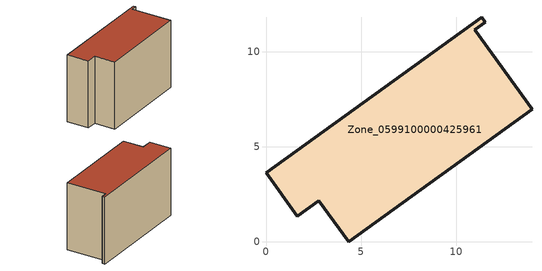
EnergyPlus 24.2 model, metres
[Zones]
Zone_0599100000425961
 floor ground (C_G): 0,3.64 11.34,11.83 11.53,11.56 10.97,11.16 13.99,6.98 4.34,0 2.78,2.16 1.66,1.35 z0
 wall outside (C_F): 10.97,11.16 11.53,11.56 11.34,11.83 0,3.64 1.66,1.35 2.78,2.16 4.34,0 13.99,6.98 10.97,11.16 z0:8.55
 roof outside (C_R): 4.34,0 13.99,6.98 10.97,11.16 11.53,11.56 11.34,11.83 0,3.64 1.66,1.35 2.78,2.16 z8.55
[BUILDING]
Pand.0599100000425961: North Axis=0; Terrain=City; Loads Convergence Tolerance Value=0.04; Temperature Convergence Tolerance Value=0.4; Solar Distribution=FullExterior; Maximum Number of Warmup Days=25; Minimum Number of Warmup Days=1
[Site:Location]
Rotterdam.The.Hague.AP_ZH_NLD Design_Conditions: Latitude=51.96; Longitude=4.45; Time Zone=1; Elevation=-4.5
[SITE:GROUNDTEMPERATURE:BUILDINGSURFACE]
18, 18, 18, 18, 18, 18, 18, 18, 18, 18, 18, 18
[MATERIAL] Thermal Absorptance=0.9; Solar Absorptance=0.7; Visible Absorptance=0.7
Name | Roughness | Thickness | Conductivity | Density | Specific Heat
G.TI.2006-2014 | MediumSmooth | 0.15 | 0.06 | 540 | 1210
F.TI.2006-2014 | Rough | 0.3 | 0.12 | 1920 | 840
R.TI.2006-2014 | MediumRough | 0.2 | 0.08 | 1500 | 1000
[CONSTRUCTION]
C_G: G.TI.2006-2014
C_F: F.TI.2006-2014
C_R: R.TI.2006-2014
[ZONE]
Zone_0599100000425961: Type=1; Multiplier=1; Ceiling Height=Autocalculate; Volume=Autocalculate; Floor Area=autocalculate; Part of Total Floor Area=Yes
[ZONEINFILTRATION:DESIGNFLOWRATE]
Infil_Zone_0599100000425961: Zone or ZoneList or Space or SpaceList=Zone_0599100000425961; Schedule=AlwaysOn; Design Flow Rate Calculation Method=Flow/Area; Flow Rate per Floor Area=0.0015; Constant Term Coefficient=1; Temperature Term Coefficient=0; Velocity Term Coefficient=0; Velocity Squared Term Coefficient=0
[HVACTEMPLATE:ZONE:IDEALLOADSAIRSYSTEM]
Zone_0599100000425961: Maximum Heating Supply Air Temperature=50; Minimum Cooling Supply Air Temperature=13; Maximum Heating Supply Air Humidity Ratio=0.0156; Minimum Cooling Supply Air Humidity Ratio=0.0077; Heating Limit=NoLimit; Cooling Limit=NoLimit; Dehumidification Control Type=ConstantSensibleHeatRatio; Cooling Sensible Heat Ratio=0.7; Dehumidification Setpoint=60; Humidification Control Type=None; Humidification Setpoint=30; Outdoor Air Method=None; Outdoor Air Flow Rate per Person=0.00944; Outdoor Air Flow Rate per Zone Floor Area=0; Outdoor Air Flow Rate per Zone=0; Demand Controlled Ventilation Type=None; Outdoor Air Economizer Type=NoEconomizer; Heat Recovery Type=None; Sensible Heat Recovery Effectiveness=0.7; Latent Heat Recovery Effectiveness=0.65
[ZONECONTROL:THERMOSTAT]
ThermostatControl_Zone_0599100000425961: Zone or ZoneList=Zone_0599100000425961; Control Type Schedule=DualSetpointControlType; Control 1=Thermostat_Zone_0599100000425961; Temperature Difference Between Cutout And Setpoint=0
[THERMOSTATSETPOINT:DUALSETPOINT]
Thermostat_Zone_0599100000425961: Heating Setpoint Temperature Schedule=HeatingSetpoint_Zone_0599100000425961; Cooling Setpoint Temperature Schedule=CoolingSetpoint_Zone_0599100000425961
[SCHEDULE:COMPACT]
HeatingSetpoint_Zone_0599100000425961: Through: 12/31, For: AllDays, Until: 24:00, 21
CoolingSetpoint_Zone_0599100000425961: Through: 12/31, For: AllDays, Until: 24:00, 24
DualSetpointControlType: Through: 12/31, For: AllDays, Until: 24:00, 4
AlwaysOn: Through: 12/31, For: AllDays, Until: 24:00, 1
